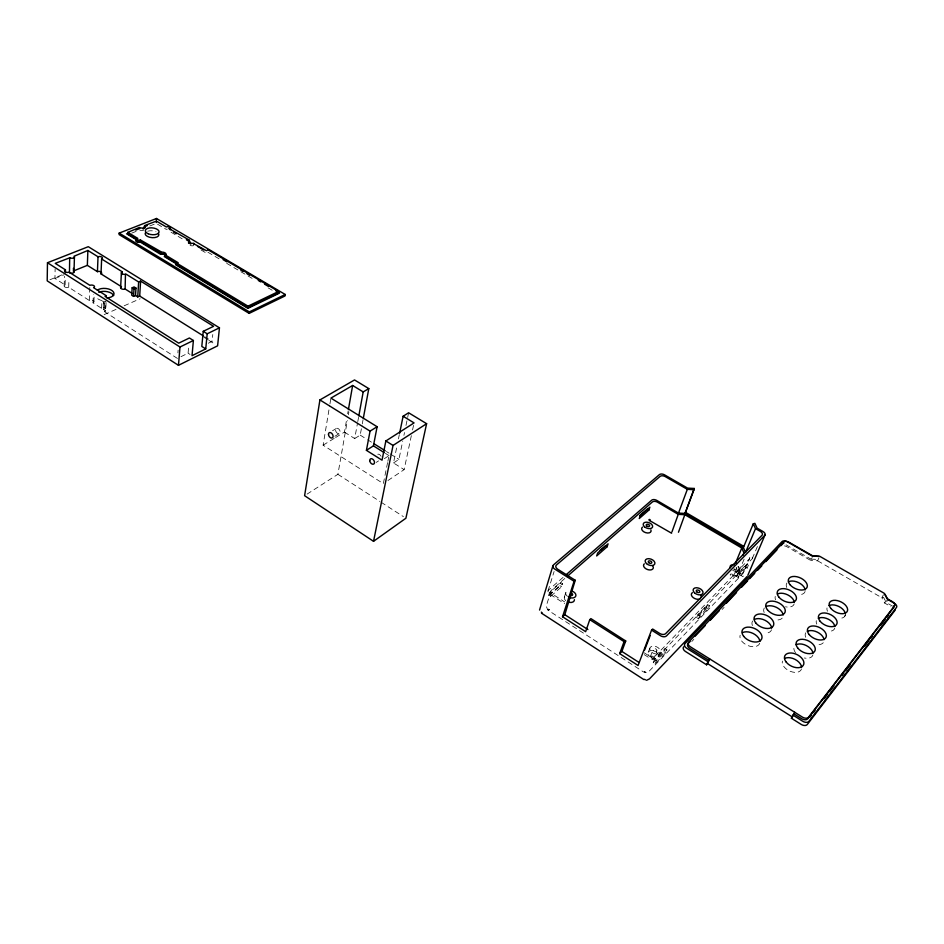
<?xml version="1.0" encoding="UTF-8"?>
<svg xmlns="http://www.w3.org/2000/svg" width="944" height="944" viewBox="0 0 944 944"><rect width="100%" height="100%" fill="white"/><g stroke="black" fill="none" stroke-linecap="round" stroke-linejoin="round"><path stroke-width="0.71" stroke-dasharray="4.72 3.54" d="M101.633 308.358L101.952 300.806L103.816 301.997L105.87 301.112L105.539 308.653L103.675 307.473L101.633 308.358L93.019 302.835A2.761 1.463 3.8 0 0 93.22 300.782A2.761 1.463 3.8 0 0 89.338 300.487L68.711 287.271A2.738 1.428 3.4 0 1 64.841 286.976A2.738 1.428 3.4 0 1 65.112 284.97L54.953 278.468L55.13 268.863M64.18 285.902L64.393 276.285M65.112 284.97L65.301 276.722M68.711 287.271L68.924 279.023M89.338 300.487L89.833 286.716M93.019 302.835L93.326 294.575M93.928 301.868L94.188 294.988M106.094 302.705L105.716 310.977L103.486 309.549L103.816 301.997M103.675 307.473L104.005 299.921M177.448 358.437L104.359 311.579L104.843 300.534M177.909 352.879L178.133 350.106M180.988 356.679L188.08 353.186L188.694 346.283M208.235 343.25L212.093 341.35L212.778 334.518M387.583 462.631L383.335 483.635L323.108 445.179L329.716 405.247M329.952 403.82L330.907 398.108M335.651 437.485L344.442 432.104L346.672 419.396M347.663 413.743L348.171 410.911M307.071 494.113L337.893 474.313L347.357 420.599M348.383 414.794L348.902 411.891M344.442 432.104L354.696 438.559L357.528 423.006M357.788 421.59L358.555 417.354M354.696 438.559L360.207 435.125L362.024 425.26M362.284 423.844L363.074 419.62M387.866 461.238L388.716 457.038M411.348 435.656L404.138 469.628L393.506 462.949L397.282 444.553M398.451 438.889L399.324 434.641M393.506 462.949L398.923 459.362L402.746 441.013M403.914 435.361L404.504 432.541M405.979 425.473L408.622 412.776M412.552 429.992L414.062 422.912M548.039 590.897L554.116 571.462M548.57 595.605L549.526 592.549L560.889 582.625L562.612 583.711L561.633 586.755L550.305 596.714L548.57 595.605L559.922 585.658L560.889 582.625M550.942 591.015L546.257 606.072L547.721 610.025L643.466 671.916L646.522 672.6L649.083 671.29L743.081 573.409L749.701 558.364M550.305 596.714L551.261 593.67L562.612 583.711M564.323 597.198L565.857 592.466M738.173 566.695L738.479 573.055L736.509 568.536A7.788 3.316 -88.7 0 1 736.214 567.733M648.221 652.351L649.861 648.103M650.263 656.8L653.165 649.33M653.932 658.275A1.971 1.31 22.9 0 0 651.655 656.068A1.971 1.31 22.9 0 0 650.758 658.145A1.971 1.31 22.9 0 0 653.932 658.275L656.847 650.805A1.982 1.31 22.8 0 0 654.558 648.599A1.982 1.31 22.8 0 0 653.649 650.676A1.982 1.31 22.8 0 0 656.847 650.805M653.236 662.676L654.428 659.644L665.06 648.622L666.912 649.802L665.709 652.823L655.101 663.868L653.236 662.676L663.868 651.655L665.06 648.622M655.101 663.868L656.292 660.835L666.912 649.802M658.416 656.446L660.092 652.198A5.511 3.623 22.8 0 0 653.72 646.074A5.511 3.623 22.8 0 0 651.242 651.844A5.511 3.623 22.8 0 0 660.092 652.198M696.672 617.636L697.887 614.65L707.611 604.585L709.404 605.682L708.189 608.656L698.477 618.757L696.672 617.636L706.395 607.558L707.611 604.585M698.477 618.757L699.693 615.771L709.404 605.682M733.63 575.934L736.639 568.725M736.462 576.383L737.689 573.456L746.621 564.205L748.368 565.244L747.129 568.158L738.208 577.433L736.462 576.383L745.394 567.132L746.621 564.205M744.108 559.167L740.143 568.607A3.705 1.735 -42.6 0 1 739.447 569.775L737.512 571.58M737.842 574.294L739.659 569.964M738.208 577.433L739.447 574.495L748.368 565.244M752.321 558.482L757.938 545.266M786.069 544.83L810.908 559.131L812.288 556.11M784.464 545.892A4.224 2.419 23.1 0 1 787.001 546.777L810.825 560.5L812.206 557.491M818.991 557.786L817.598 560.795L810.825 560.5M844.609 616.526L845.741 614.237M883.419 594.755L881.873 597.764L884.729 603.098L889.932 606.095A4.46 2.525 26.2 0 1 890.876 606.732M884.729 603.098L886.274 600.089M892.635 606.19L886.31 602.555L887.856 599.546M743.329 576.088L742.845 576.654L736.19 572.3M691.787 641.519L693.805 639.383M722.089 609.494L724.107 607.37M564.854 578.448L551.556 590.071A4.307 2.832 18.4 0 0 552.747 594.319L564.665 601.942M563.061 577.409L548.665 589.965A4.307 2.832 18.3 0 0 549.845 594.213L564.63 603.676M387.949 480.52L404.138 469.628M376.231 462.407L378.556 460.896M384.361 458.666L387.842 456.389M323.108 445.179L334.4 438.264M334.896 436.27L339.616 433.379M332.571 430.724L336.111 428.576M104.159 314.612L116.147 309.325M124.148 305.797L140.137 298.752M104.359 311.579L105.716 310.977M103.486 309.549L105.539 308.653M54.953 278.468L64.086 274.763M49.902 279.754L62.044 274.846M131.723 233.133L136.998 231.044M149.789 225.994L156.244 223.445M193.626 245.582L193.201 245.735A2.572 1.286 6.5 0 1 190.098 245.322M810.908 559.131L817.681 559.426L817.598 560.795L881.873 597.764L883.454 597.222L886.31 602.555M745.394 567.132L747.129 568.158M207.904 252.213L219.197 258.892M226.725 263.341L254.325 279.672M268.12 287.837L273.146 290.811M157.495 224.176L166.227 229.357A2.549 1.263 6.1 0 1 167.371 229.132M171.029 232.2L182.44 238.962M201.119 250.018L206.111 252.98M737.689 573.456L739.447 574.495M706.395 607.558L708.189 608.656M697.887 614.65L699.693 615.771M204.6 336.666L212.093 341.35M203.88 337.232L207.621 339.58M208.872 340.359L215.114 344.265M360.207 435.125L366.449 439.031M367.7 439.81L371.44 442.158M386.426 451.539L388.928 453.108M390.179 453.887L398.923 459.362M385.4 453.38L388.999 455.633M559.922 585.658L561.633 586.755M663.868 651.655L665.709 652.823M188.08 353.186L190.051 354.448M644.233 652.823L649.224 656.009A5.499 3.634 22.9 0 0 658.216 656.906A5.499 3.634 22.9 0 0 652.351 650.581A5.499 3.634 22.9 0 0 649.248 656.092A4.508 2.985 22.8 0 0 655.136 656.174L749.359 558.907A4.106 2.419 22.6 0 0 748.085 555.32M549.526 592.549L551.261 593.67M654.428 659.644L656.292 660.835M644.292 654.664L650.015 658.322A4.519 2.985 22.9 0 0 655.927 658.487L751.99 559.013A4.106 2.419 22.6 0 0 750.256 555.155M337.893 474.313L379.925 501.465M381.164 502.267L403.418 516.639M102.07 300.57A9.062 4.779 4.2 0 1 95.981 296.687M567.45 596.372A5.286 3.457 19 0 1 568.465 590.696M565.727 600.667A5.263 3.457 19 0 1 567.332 595.157M736.226 567.58A1.841 1.097 22.6 0 1 736.249 569.126A1.841 1.097 22.6 0 1 733.925 568.725M730.361 574.353A1.829 1.097 22.7 0 1 733.264 574.837A1.829 1.097 22.7 0 1 732.391 576.477A1.829 1.097 22.7 0 1 730.219 574.625M738.007 566.341A5.098 3.044 22.6 0 1 738.987 570.825A5.098 3.044 22.6 0 1 732.709 570.318M733.748 569.35A5.086 3.044 22.7 0 1 737.642 574.684A5.086 3.044 22.7 0 1 730.326 574.282M845.281 615.181A9.853 5.77 25.6 0 1 839.487 618.296M827.522 611.252A9.853 5.77 25.6 0 1 827.038 607.936M834.779 628.079A9.983 5.924 25.7 0 1 828.856 631.288M816.772 624.09A9.983 5.924 25.7 0 1 816.324 620.704M823.262 642.734A10.101 6.089 25.9 0 1 817.941 644.622M805.739 637.283A10.101 6.089 25.9 0 1 806.046 632.409M812.902 654.912A10.231 6.254 26.1 0 1 804.276 658.003M795.556 652.693A10.231 6.254 26.1 0 1 794.01 647.265M801.503 668.883A10.36 6.431 26.3 0 1 790.187 671.278A10.36 6.431 26.3 0 1 782.399 661.095M759.719 643.194A10.596 6.608 24.8 0 1 747.872 645.566A10.596 6.608 24.8 0 1 740.131 635.241M771.519 629.754A10.455 6.431 24.6 0 1 764.994 633.164M752.451 625.542A10.455 6.431 24.6 0 1 753.005 620.491M782.21 618.096A10.337 6.254 24.5 0 1 776.605 619.984M764.18 612.503A10.337 6.254 24.5 0 1 764.675 607.582M794.187 603.912A10.207 6.089 24.4 0 1 785.443 606.815M775.614 599.806A10.207 6.089 24.4 0 1 775.26 596.384M805.09 591.499A10.089 5.924 24.3 0 1 798.943 594.626M786.753 587.439A10.089 5.924 24.3 0 1 787.143 582.743M143.795 230.006A2.572 1.263 5.6 0 1 139.795 230.1M147.665 231.245A6.903 3.422 5.8 0 1 156.008 231.74M377.777 454.241A3.033 2.03 57 0 1 381.069 456.306M644.528 671.939C646.805 672.742 644.28 670.972 644.528 671.939M739.353 572.996C740.049 575.297 741.052 572.878 739.353 572.996M549.514 609.8C547.709 611.11 547.308 607.676 549.514 609.8M335.58 430.204A2.985 1.971 58.4 0 0 339.167 433.638A2.985 1.971 58.4 0 0 338.837 429.072A2.985 1.971 58.4 0 0 335.58 430.204"/><path stroke-width="1.42" d="M47.471 262.739L47.2 280.852L178.463 365.328L217.604 345.834L219.456 327.828L88.288 246.691L47.471 262.739L179.997 347.003L193.39 340.501L192.021 355.699L205.733 348.891L207.196 333.787L219.456 327.828M65.396 272.604L65.466 269.854L55.236 263.364L69.856 257.759A2.714 1.369 3.8 0 0 73.431 258.007A2.714 1.369 3.8 0 0 74.033 256.249L87.875 250.467L98.023 256.768A2.69 1.369 4.4 0 1 101.81 257.087A2.69 1.369 4.4 0 1 101.633 258.998L101.008 273.902L121.493 286.74M69.691 257.653L69.467 272.757A2.702 1.381 3.7 0 0 73.018 273.005A2.702 1.381 3.7 0 0 73.62 271.223L73.408 268.308M74.01 271.931L74.434 256.945M101.598 272.285A2.667 1.381 4.3 0 0 97.433 271.671L87.355 265.347L87.875 250.467M97.433 271.671L98.023 256.768M119.168 233.109L119.097 234.584L249.157 313.384L285.029 295.956L285.23 294.481L156.48 218.477L119.168 233.109L249.334 311.898L285.23 294.481M120.62 287.719L121.387 272.781M122.13 274.515L122.272 271.801L101.633 258.998M127.829 232.377L137.824 238.407L136.986 238.867A1.735 0.861 5.4 0 0 137.199 239.929A1.735 0.861 5.4 0 0 139.287 240.248L140.361 239.929L161.684 252.142A3.516 1.782 5.8 0 1 165.342 253.086A3.516 1.782 5.8 0 1 165.53 255.092L178.192 262.739L176.941 263.282L176.823 264.757L247.847 307.661L278.386 292.947L278.574 291.484L208.187 249.9L206.382 250.667L193.107 243.34A3.434 1.711 6.6 0 1 189.189 242.278A3.434 1.711 6.6 0 1 189.567 240.224L168.858 228.472L169.66 228.035A1.699 0.838 6.2 0 0 169.413 227.008A1.699 0.838 6.2 0 0 167.383 226.69L166.345 226.985L156.421 221.12L144.515 225.616A3.446 1.687 5.6 0 1 143.925 227.787A3.446 1.687 5.6 0 1 139.405 227.445L127.829 232.377L127.747 233.852L137.741 239.882L136.904 240.342A1.735 0.861 5.4 0 0 137.116 241.404A1.735 0.861 5.4 0 0 139.193 241.723L140.267 241.416L161.577 253.629A3.516 1.782 5.8 0 1 165.814 255.246M132.467 293.608L125.127 289.017L125.458 274.232A2.714 1.392 4.8 0 1 121.965 273.666A2.714 1.392 4.8 0 1 122.177 271.837L122.272 271.801M135.523 295.531L135.971 288.085L134.119 286.929L132.148 287.778L131.723 295.236L133.564 296.392L135.523 295.531L137.741 296.912L139.7 296.062L203.349 335.887M133.564 296.392L134.001 288.935L132.148 287.778M140.267 241.416L140.361 239.929M137.741 296.912L138.638 281.961L125.93 274.067M139.7 296.062L140.609 281.111L138.638 281.961M144.703 225.734L144.432 227.079A3.446 1.687 5.6 0 1 144.998 227.952M156.385 219.928L156.48 218.477M156.315 222.572L156.421 221.12M160.704 253.735L160.799 252.26M176.929 263.529L165.424 256.567L165.53 255.092M178.463 365.328L179.997 347.003M189.024 240.401L189.437 241.676A3.434 1.723 6.6 0 0 188.694 243.304M193.709 244.708L193.827 243.245M140.609 281.111L213.592 326.317L203.243 331.32L201.804 346.424L205.733 348.891M247.847 307.661L248.012 306.163L278.574 291.484M249.157 313.384L249.334 311.898M735.718 563.226L735.848 562.459M363.334 418.204L368.797 388.598L354.531 379.948L319.922 399.926L304.605 495.694L373.529 541.325L405.896 518.244L426.617 423.691L408.622 412.776L403.112 416.245L399.619 433.225M348.419 409.507L352.643 385.482L363.192 391.913L368.797 388.598M358.814 415.938L363.192 391.913M693.982 489.7L694.206 488.461L687.574 488.107L664.635 474.891A3.977 2.277 19.1 0 0 659.419 474.608L553.526 564.866A4.378 2.808 18 0 0 554.742 569.09L574.082 581.28L575.238 580.265L557.692 569.208A4.366 2.808 18.1 0 1 556.464 564.984L660.127 476.378A3.977 2.277 19.2 0 1 665.355 476.661L687.338 489.334L693.982 489.7L685.061 513.442L678.5 513.111L656.859 500.438A3.929 2.313 19.4 0 0 651.702 500.167L566.388 574.518M694.206 488.461L685.061 513.442L743.388 547.544L745.548 552.393L755.507 528.628L753.277 523.802L754.893 523.342L757.123 528.156L762.953 531.507A4.165 2.395 22.3 0 1 764.746 535.354L666.488 635.914A4.59 2.974 22.6 0 1 660.481 635.737L651.572 630.12L638.061 665.485L619.665 653.614L624.078 641.625L625.188 640.539L624.621 642.073L625.719 640.988L590.885 618.603L589.752 619.665L585.646 631.678L562.53 616.762L574.082 581.28M403.112 416.245L414.062 422.912L385.86 440.966L382.037 460.188L366.414 450.335L370.06 431.125L377.116 426.723L330.907 398.108L352.643 385.482M366.414 450.335L373.423 445.863L377.116 426.723M373.529 541.325L393.034 445.438L426.617 423.691M678.465 532.251L684.837 514.692L741.795 548.016L743.943 552.877L742.893 555.391M671.939 531.944L678.252 514.362L684.837 514.692M552.901 565.786L539.543 610.06M575.238 580.265L564.819 614.697L562.53 616.762M607.075 546.812L608.078 543.838L597.67 552.972L596.667 555.957L607.075 546.812L605.399 545.797L600.195 550.352M648.847 510.102L649.885 507.176L640.303 515.589L639.265 518.516L648.847 510.102L647.218 509.135L639.761 515.672M735.942 562.128L741.795 548.016M619.665 653.614L621.872 651.431L625.719 640.988M678.5 513.111L687.338 489.334M644.646 649.991L650.168 635.572M743.388 547.544L753.277 523.802M683.727 646.77A4.649 3.021 23.6 0 0 685.462 651.478L706.596 664.8L708.991 660.481L689.769 648.398A4.661 3.009 23.6 0 1 688.023 643.69L690.04 641.554M706.596 664.8L709.664 658.888M747.837 575.285L765.077 534.811M895.231 609.494A4.46 2.525 26.3 0 1 894.924 610.438L807.297 724.496A4.956 3.162 28.3 0 1 801.149 724.39L791.391 718.242L793.916 713.841L801.598 718.667A4.956 3.151 28.1 0 0 807.745 718.785L893.779 607.322A4.472 2.525 26.2 0 0 893.933 605.635M792.889 715.941L794.695 712.272M809.763 717.263L811.557 714.938M813.339 712.614L815.132 710.289M824.1 698.666L827.687 694.017M829.481 691.692L833.953 685.887M842.024 675.42L843.818 673.096M845.612 670.771L850.096 664.965M864.433 646.369L868.917 640.563M870.698 638.238L872.492 635.914M880.563 625.447L885.047 619.642M886.841 617.317L888.634 614.992M791.391 718.242L792.37 716.98L707.646 663.632M763.566 562.683L765.584 560.547M695.091 636.232L705.203 625.577M710.254 620.243L719.34 610.65M726.42 603.192L736.521 592.537M741.571 587.203L747.636 580.82M749.654 578.684L754.704 573.35M757.737 570.152L761.784 565.893M765.82 561.633L776.936 549.904M780.983 545.644L783.001 543.52M747.07 576.501L649.46 678.925L646.593 680.282M651.572 630.12L652.67 629.023L659.667 633.424A4.59 2.974 22.5 0 0 665.662 633.601L762.079 535.224A4.165 2.395 22.3 0 0 760.298 531.389L755.507 528.628M649.696 520.604C651.655 519.106 647.124 519.035 649.696 520.604L671.621 533.242M567.073 576.513L652.387 501.96A3.941 2.313 19.5 0 1 657.555 502.22L678.252 514.362M134.001 288.935L135.971 288.085M73.325 271.034L87.355 265.347M135.771 230.1L139.724 228.542M147.299 225.557L143.712 227.256A2.572 1.263 5.6 0 1 144.137 227.917M125.127 289.017L124.667 289.171A2.69 1.404 4.7 0 1 121.186 288.616A2.69 1.404 4.7 0 1 121.398 286.775M819.073 556.417L812.288 556.11L787.402 541.809A4.224 2.419 23 0 0 782.069 541.561L685.014 643.607A4.661 3.009 23.6 0 0 686.748 648.316L707.929 661.638M542.257 613.045L541.313 612.113M685.297 512.203L743.719 546.328M223.103 259.659L226.879 261.877M240.685 270.043L243.198 271.53M246.962 273.748L249.476 275.235M258.267 280.439L260.78 281.914M264.544 284.144L268.308 286.374M275.837 290.823L279.613 293.053L247.883 308.346L175.584 264.662L176.835 264.119L164.244 256.52A2.631 1.333 5.8 0 0 164.303 254.632A2.631 1.333 5.8 0 0 160.61 254.325L140.16 241.983A2.608 1.298 5.4 0 1 136.479 241.664A2.608 1.298 5.4 0 1 136.585 239.823L126.52 233.746M173.672 232.248L176.209 233.746M186.357 239.752L190.157 241.994A2.572 1.286 6.6 0 0 189.52 243.245M197.497 246.349L203.739 250.042M176.941 263.282L248.012 306.163M319.922 399.926L370.06 431.125M385.86 440.966L393.034 445.438M203.243 331.32L207.196 333.787M373.942 443.727L385.187 450.76M373.423 445.863L384.208 452.624M792.936 715.104L802.719 721.251A4.968 3.162 28.2 0 0 808.878 721.358L896.493 607.429A4.472 2.525 26.2 0 0 894.192 603.181L887.856 599.546L884.988 594.224M193.39 340.501L189.414 337.987L178.711 343.168L105.02 296.392L106.401 295.802L93.586 287.684A2.785 1.451 4 0 0 93.798 285.643A2.785 1.451 4 0 0 89.881 285.336L69.101 272.155A2.761 1.416 3.6 0 1 65.207 271.848A2.761 1.416 3.6 0 1 65.466 269.854M589.752 619.665L624.078 641.625M564.819 614.697L587.9 629.554M621.872 651.431L639.017 662.464M541.478 613.175L643.832 679.55M645.519 679.857L644.492 679.314M98.766 292.286A9.062 4.779 4.2 0 1 113.646 295.578M97.362 290.174A9.074 4.767 4.2 0 1 112.395 290.846A9.074 4.767 4.2 0 1 106.908 297.95M101.763 273.347A2.667 1.381 4.3 0 1 101.008 273.902M574.448 599.676A5.263 3.457 19 0 1 567.521 601.8M571.934 591.038A5.286 3.457 19 0 1 575.651 596.36A5.286 3.457 19 0 1 568.654 597.139M570.707 592.997A1.9 1.239 19 0 1 572.548 595.039A1.9 1.239 19 0 1 569.598 595.039M650.923 529.903A4.921 2.962 19.8 0 1 645.519 532.605A4.921 2.962 19.8 0 1 642.557 527.094M730.243 567.663A5.098 3.044 22.6 0 1 734.208 564.701M652.752 565.928A5.086 3.151 20.6 0 1 651.419 569.763A5.086 3.151 20.6 0 1 645.141 568.217A5.086 3.151 20.6 0 1 644.304 563.851M700.401 598.59A5.204 3.233 22.4 0 1 693.344 597.717A5.204 3.233 22.4 0 1 692.424 592.655M700.92 595.558A5.204 3.233 22.4 0 1 701.262 597.021M828.997 605.611A9.853 5.77 25.6 0 1 838.768 606.449A9.853 5.77 25.6 0 1 845.34 613.588M818.33 618.32A9.983 5.924 25.7 0 1 828.23 619.146A9.983 5.924 25.7 0 1 834.838 626.438M807.368 631.359A10.101 6.089 25.9 0 1 817.421 632.185A10.101 6.089 25.9 0 1 824.065 639.643M796.122 644.752A10.231 6.254 26.1 0 1 806.329 645.566A10.231 6.254 26.1 0 1 812.996 653.189M784.57 658.499A10.36 6.431 26.3 0 1 794.919 659.313A10.36 6.431 26.3 0 1 801.621 667.125M742.491 632.633A10.596 6.608 24.8 0 1 753.218 633.507A10.596 6.608 24.8 0 1 759.908 641.424M754.445 619.406A10.455 6.431 24.6 0 1 765.018 620.291A10.455 6.431 24.6 0 1 771.685 628.02M766.091 606.532A10.337 6.254 24.5 0 1 776.511 607.405A10.337 6.254 24.5 0 1 783.142 614.981M777.431 593.977A10.207 6.089 24.4 0 1 787.709 594.862A10.207 6.089 24.4 0 1 794.317 602.272M788.488 581.752A10.089 5.924 24.3 0 1 798.624 582.637A10.089 5.924 24.3 0 1 805.197 589.882M783.26 543.296A4.236 2.419 23.1 0 1 783.933 542.977M190.771 244.107A2.572 1.286 6.6 0 1 190.228 243.871M169.401 227.964A2.549 1.263 6.1 0 1 170.286 229.77M143.877 228.542A2.572 1.263 5.6 0 1 143.004 228.967M165.79 256.166A3.516 1.782 5.8 0 1 165.424 256.567M169.578 228.66A1.699 0.838 6.1 0 1 169.554 229.498M158.262 233.274A6.903 3.422 5.8 0 1 152.232 237.676A6.903 3.422 5.8 0 1 145.588 232.519M894.57 605.812L808.536 717.204A4.956 3.151 28.1 0 1 802.388 717.098L690.418 646.817A4.673 3.009 23.6 0 1 688.672 642.109L783.662 541.998A4.236 2.419 23 0 1 789.007 542.245L812.902 555.969L819.687 556.276L884.186 593.257L887.053 598.579L892.269 601.576A4.472 2.525 26.1 0 1 894.57 605.812M648.764 562.648A1.841 1.133 20.5 0 0 651.738 562.813A1.841 1.133 20.5 0 0 649.614 560.866A1.841 1.133 20.5 0 0 648.764 562.648M696.802 591.864A1.876 1.156 22.4 0 0 699.799 592.018A1.876 1.156 22.4 0 0 697.581 590.012A1.876 1.156 22.4 0 0 696.802 591.864M646.51 563.615A5.098 3.151 20.5 0 0 654.747 564.052A5.098 3.151 20.5 0 0 648.847 558.671A5.098 3.151 20.5 0 0 646.51 563.615M694.583 592.891A5.216 3.233 22.4 0 0 702.891 593.304A5.216 3.233 22.4 0 0 696.719 587.734A5.216 3.233 22.4 0 0 694.583 592.891M646.687 525.891A1.77 1.062 19.7 0 0 649.566 526.068A1.77 1.062 19.7 0 0 647.513 524.227A1.77 1.062 19.7 0 0 646.687 525.891M644.504 526.787A4.932 2.962 19.7 0 0 652.481 527.248A4.932 2.962 19.7 0 0 646.782 522.174A4.932 2.962 19.7 0 0 644.504 526.787M790.01 584.69A10.113 5.912 24.2 0 0 806.459 588.277A10.113 5.912 24.2 0 0 796.972 576.76A10.113 5.912 24.2 0 0 790.01 584.69M830.932 608.479A9.888 5.758 25.5 0 0 846.874 611.96A9.888 5.758 25.5 0 0 837.352 600.608A9.888 5.758 25.5 0 0 830.932 608.479M778.871 597.08A10.231 6.077 24.3 0 0 795.544 600.714A10.231 6.077 24.3 0 0 786.022 588.938A10.231 6.077 24.3 0 0 778.871 597.08M820.183 621.341A10.006 5.912 25.6 0 0 836.337 624.857A10.006 5.912 25.6 0 0 826.779 613.258A10.006 5.912 25.6 0 0 820.183 621.341M767.437 609.789A10.36 6.242 24.4 0 0 784.322 613.47A10.36 6.242 24.4 0 0 774.776 601.434A10.36 6.242 24.4 0 0 767.437 609.789M809.15 634.545A10.136 6.077 25.8 0 0 825.528 638.109A10.136 6.077 25.8 0 0 815.923 626.25A10.136 6.077 25.8 0 0 809.15 634.545M755.696 622.839A10.49 6.419 24.5 0 0 772.806 626.568A10.49 6.419 24.5 0 0 763.224 614.273A10.49 6.419 24.5 0 0 755.696 622.839M797.822 648.115A10.266 6.242 26 0 0 814.412 651.726A10.266 6.242 26 0 0 804.784 639.584A10.266 6.242 26 0 0 797.822 648.115M743.624 636.256A10.62 6.596 24.7 0 0 760.982 640.02A10.62 6.596 24.7 0 0 751.377 627.441A10.62 6.596 24.7 0 0 743.624 636.256M786.175 662.051A10.396 6.431 26.2 0 0 803.002 665.709A10.396 6.431 26.2 0 0 793.326 653.283A10.396 6.431 26.2 0 0 786.175 662.051M148.22 233.77A6.915 3.41 5.8 0 0 159.052 232.13A6.915 3.41 5.8 0 0 149.341 227.952A6.915 3.41 5.8 0 0 148.22 233.77M328.488 434.511A2.997 1.959 58.4 0 0 332.099 437.969A2.997 1.959 58.4 0 0 331.757 433.39A2.997 1.959 58.4 0 0 328.488 434.511M369.753 460.637A3.044 2.03 56.9 0 0 373.446 464.177A3.044 2.03 56.9 0 0 373.175 459.563A3.044 2.03 56.9 0 0 369.753 460.637"/></g></svg>
